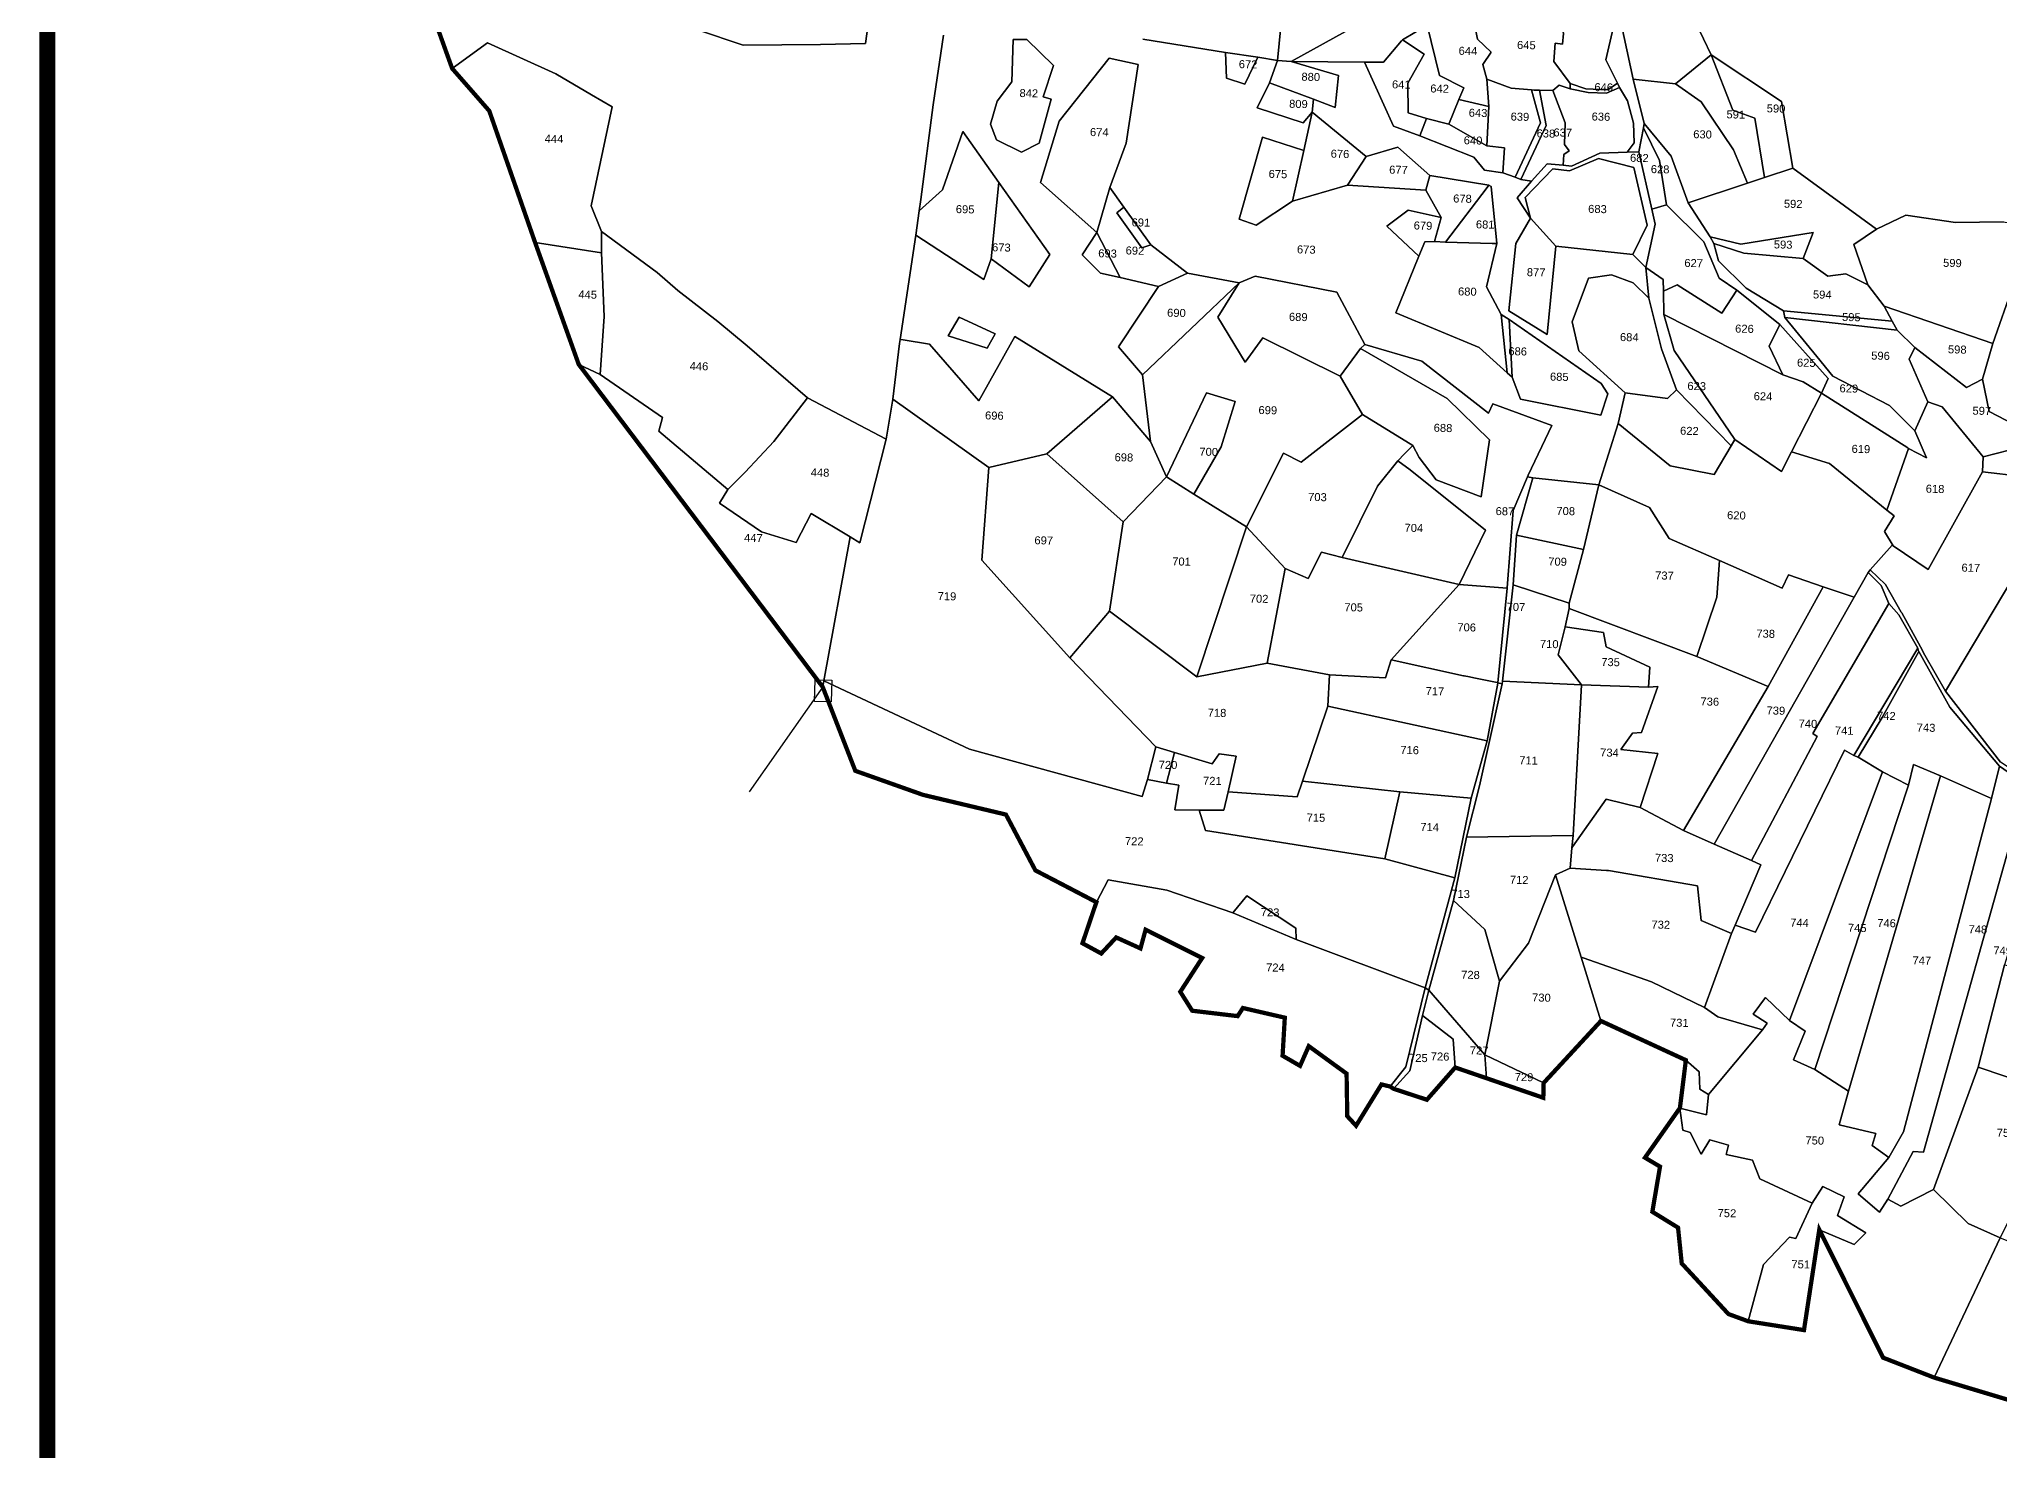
# Model space of a CAD drawing. Header units: millimetres. Extents: x 191342 to 235284, y 1600297 to 1616674.
# Drawn here: x 191342 to 195018, y 1603958 to 1606604 of the extents above; entities that cross this region are included whole.
import ezdxf

# ---------------------------------------------------------------- set-up
doc = ezdxf.new("R2010")
doc.units = ezdxf.units.MM
doc.header["$LTSCALE"] = 15
doc.linetypes.add('HIDDEN2', pattern=[0.1875, 0.125, -0.0625])
for name, color, linetype in [('PLOT', 7, 'Continuous'), ('PLOT NO', 7, 'Continuous'), ('text2', 7, 'Continuous'), ('VILLAGE BOUNDARY STONES', 1, 'Continuous'), ('VILLAGE BOUNDRY', 5, 'Continuous')]:
    doc.layers.add(name, color=color, linetype=linetype)
doc.styles.get("Standard").update_dxf_attribs({"font": 'arial.ttf'})

msp = doc.modelspace()

# ---------------------------------------------------------------- linework, layer by layer
at = {"layer": 'PLOT'}
for points in [[(192820.5, 1606870.7), (192825.4, 1606787.9), (192906.8, 1606711.5), (192891.4, 1606596.1), (192806.5, 1606594.2), (192662, 1606592.8), (192576.1, 1606621.6), (192550.1, 1606702.2), (192707.6, 1606762.7), (192778, 1606883.6), (192820.5, 1606870.7)], [(192820.5, 1606870.7), (192825.4, 1606787.9), (192906.8, 1606711.5), (192891.4, 1606596.1), (192806.5, 1606594.2), (192662, 1606592.8), (192576.1, 1606621.6), (192550.1, 1606702.2), (192707.6, 1606762.7), (192778, 1606883.6), (192820.5, 1606870.7)], [(194258.1, 1606719.7), (194270.9, 1606758.3), (194266, 1606793.5), (194278.5, 1606792.3), (194280.1, 1606804.3), (194270.2, 1606811.2), (194275, 1606823.8), (194329.6, 1606833.4), (194376.4, 1606830.1), (194468.9, 1606711.9), (194433.7, 1606664.8), (194476.9, 1606575), (194409.7, 1606520.5), (194330.2, 1606529.3), (194301.4, 1606662.3), (194258.1, 1606719.7)], [(194064.5, 1606763.6), (194064.5, 1606763.6), (194068.5, 1606786.1), (194081, 1606769), (194195.1, 1606757.6), (194258.1, 1606719.7), (194301.4, 1606662.3), (194330.2, 1606529.3), (194350.8, 1606446.1), (194349.7, 1606437.9), (194340.8, 1606393.1), (194319.4, 1606392.4), (194332.5, 1606410.1), (194330.9, 1606447), (194319.7, 1606488.6), (194304.8, 1606514), (194301.2, 1606521.6), (194279.4, 1606565.5), (194292.9, 1606624.7), (194281.1, 1606664.8), (194228.3, 1606722), (194191.3, 1606743.6), (194104.1, 1606751.1), (194064.5, 1606763.6)], [(194212.6, 1606521.2), (194182, 1606562.6), (194184, 1606596.8), (194197.7, 1606595), (194200, 1606614.9), (194193.4, 1606647.3), (194172.1, 1606654.3), (194167.1, 1606631.9), (194102.7, 1606645.6), (194045, 1606691.9), (194042.3, 1606710.1), (194064.5, 1606763.6), (194104.1, 1606751.1), (194191.3, 1606743.6), (194228.3, 1606722), (194281.1, 1606664.8), (194292.9, 1606624.7), (194279.4, 1606565.5), (194301.2, 1606521.6), (194282.8, 1606509.1), (194241.7, 1606511.4), (194212.6, 1606521.2)], [(193663.8, 1606564.1), (193673.9, 1606666.4), (193634, 1606681), (193632.8, 1606702.3), (193667.6, 1606731.6), (193799.3, 1606677), (193809.2, 1606628.9), (193689.2, 1606562.5), (193663.8, 1606564.1)], [(194003.8, 1606491), (194012.9, 1606512.8), (193967.4, 1606536.4), (193944.4, 1606630.3), (194005.5, 1606668.5), (194028, 1606656), (194038.5, 1606604.2), (194063.9, 1606579.9), (194048.5, 1606556.7), (194056.1, 1606529.1), (194059.6, 1606478.2), (194003.8, 1606491)], [(194056.1, 1606529.1), (194048.5, 1606556.7), (194063.9, 1606579.9), (194038.5, 1606604.2), (194028, 1606656), (194045, 1606691.9), (194102.7, 1606645.6), (194167.1, 1606631.9), (194172.1, 1606654.3), (194193.4, 1606647.3), (194200, 1606614.9), (194197.7, 1606595), (194184, 1606596.8), (194182, 1606562.6), (194212.6, 1606521.2), (194212.1, 1606511.5), (194191.4, 1606518.2), (194179.8, 1606508.2), (194154.9, 1606508.8), (194144.9, 1606509), (194139.9, 1606509.3), (194101.9, 1606512.2), (194056.1, 1606529.1)], [(193898.1, 1606602.8), (193944.4, 1606630.3), (193967.4, 1606536.4), (194012.9, 1606512.8), (194003.8, 1606491), (193984.6, 1606445), (193942.9, 1606455.6), (193908.7, 1606466.1), (193908.2, 1606522), (193938.4, 1606576.4), (193898.1, 1606602.8)], [(192396, 1606243.5), (192396.4, 1606203.7), (192271.6, 1606223.2), (192185.7, 1606469.9), (192116.1, 1606549.4), (192182.1, 1606597.7), (192310.7, 1606539.6), (192377.2, 1606499.7), (192416.3, 1606477.5), (192376.9, 1606291.8), (192396, 1606243.5)], [(193168, 1606603.5), (193193.8, 1606603.9), (193243.9, 1606554.9), (193224.5, 1606496.3), (193239.5, 1606492), (193216.9, 1606409.3), (193183.5, 1606392.7), (193136.7, 1606415.7), (193125.2, 1606444.7), (193137.7, 1606487.8), (193165.4, 1606524.4), (193168, 1606603.5)], [(193168, 1606603.5), (193193.8, 1606603.9), (193243.9, 1606554.9), (193224.5, 1606496.3), (193239.5, 1606492), (193216.9, 1606409.3), (193183.5, 1606392.7), (193136.7, 1606415.7), (193125.2, 1606444.7), (193137.7, 1606487.8), (193165.4, 1606524.4), (193168, 1606603.5)], [(193168, 1606603.5), (193165.4, 1606524.4), (193137.7, 1606487.8), (193125.2, 1606444.7), (193136.7, 1606415.7), (193183.5, 1606392.7), (193216.9, 1606409.3), (193239.5, 1606492), (193224.5, 1606496.3), (193243.9, 1606554.9), (193193.8, 1606603.9), (193168, 1606603.5)], [(193826.7, 1606561.1), (193862.4, 1606561.4), (193895.8, 1606601.5), (193898.1, 1606602.8), (193938.4, 1606576.4), (193908.2, 1606522), (193908.7, 1606466.1), (193942.9, 1606455.6), (193930.6, 1606423.4), (193881.3, 1606441.4), (193826.7, 1606561.1)], [(193349.1, 1606326), (193324.9, 1606241.6), (193219.1, 1606335.7), (193254, 1606450.7), (193347.9, 1606568.7), (193402.6, 1606556.8), (193402.6, 1606556.8), (193379.8, 1606409.6), (193349.1, 1606326)], [(193402.6, 1606556.8), (193379.8, 1606409.6), (193349.1, 1606326), (193379.8, 1606409.6), (193402.6, 1606556.8)], [(193402.6, 1606556.8), (193379.8, 1606409.6), (193349.1, 1606326), (193379.8, 1606409.6), (193402.6, 1606556.8)], [(193565.8, 1606579.3), (193626.5, 1606570.5), (193602.1, 1606519.8), (193568.2, 1606531.2), (193565.8, 1606579.3)], [(193663.8, 1606564.1), (193689.2, 1606562.5), (193778.2, 1606536), (193771.5, 1606476.2), (193731.3, 1606491.8), (193648.4, 1606522.7), (193663.8, 1606564.1)], [(194476.9, 1606575), (194517.1, 1606471.3), (194558.3, 1606456.1), (194576.8, 1606345), (194545, 1606334.5), (194518.6, 1606396.7), (194457.7, 1606487.1), (194409.7, 1606520.5), (194476.9, 1606575)], [(194476.9, 1606575), (194608.8, 1606487.4), (194629.9, 1606362.6), (194576.8, 1606345), (194558.3, 1606456.1), (194517.1, 1606471.3), (194476.9, 1606575)], [(193648.4, 1606522.7), (193731.3, 1606491.8), (193728.5, 1606467.5), (193711.5, 1606447.3), (193625.5, 1606475.4), (193648.4, 1606522.7)], [(194059.6, 1606478.2), (194056.1, 1606529.1), (194101.9, 1606512.2), (194139.9, 1606509.3), (194156.5, 1606447.7), (194109.3, 1606345.9), (194086.3, 1606353.9), (194088.9, 1606400.4), (194056.3, 1606404.1), (194059.6, 1606478.2)], [(194319.4, 1606392.4), (194267.8, 1606390.8), (194214.9, 1606366.3), (194199, 1606367.9), (194200.5, 1606387.9), (194210.6, 1606394.8), (194201.4, 1606406.7), (194203, 1606447.6), (194179.8, 1606508.2), (194191.4, 1606518.2), (194212.1, 1606511.5), (194245.9, 1606504.3), (194280.3, 1606503.2), (194304.8, 1606514), (194319.7, 1606488.6), (194330.9, 1606447), (194332.5, 1606410.1), (194319.4, 1606392.4)], [(194212.1, 1606511.5), (194212.6, 1606521.2), (194241.7, 1606511.4), (194282.8, 1606509.1), (194301.2, 1606521.6), (194304.8, 1606514), (194280.3, 1606503.2), (194245.9, 1606504.3), (194212.1, 1606511.5)], [(194409.7, 1606520.5), (194457.7, 1606487.1), (194518.6, 1606396.7), (194545, 1606334.5), (194433.5, 1606297.5), (194402, 1606385), (194350.8, 1606446.1), (194330.2, 1606529.3), (194409.7, 1606520.5)], [(193984.6, 1606445), (194003.8, 1606491), (194059.6, 1606478.2), (194056.3, 1606404.1), (193984.6, 1606445)], [(194139.9, 1606509.3), (194144.9, 1606509), (194154.9, 1606508.8), (194167.6, 1606442.7), (194120, 1606341.5), (194109.3, 1606345.9), (194156.5, 1606447.7), (194139.9, 1606509.3)], [(194154.9, 1606508.8), (194179.8, 1606508.2), (194203, 1606447.6), (194201.4, 1606406.7), (194210.6, 1606394.8), (194200.5, 1606387.9), (194199, 1606367.9), (194168.9, 1606370.9), (194140.1, 1606338), (194120, 1606341.5), (194167.6, 1606442.7), (194154.9, 1606508.8)], [(193691.9, 1606300.7), (193712.8, 1606395.9), (193728.5, 1606467.5), (193829.9, 1606384.3), (193794.6, 1606330.9), (193691.9, 1606300.7)], [(193930.6, 1606423.4), (193942.9, 1606455.6), (193984.6, 1606445), (194056.3, 1606404.1), (194088.9, 1606400.4), (194086.3, 1606353.9), (194051.4, 1606358.6), (194032, 1606383.4), (193930.6, 1606423.4)], [(194846.8, 1605837.1), (194845.3, 1605838.1), (194683.6, 1605940.6), (194695.8, 1605967.9), (194605.6, 1606069.1), (194524.6, 1606134), (194491.5, 1606156), (194462.9, 1606224.4), (194393.1, 1606293.7), (194379.7, 1606377), (194349.7, 1606437.9), (194350.8, 1606446.1), (194402, 1606385), (194433.5, 1606297.5), (194475.1, 1606234), (194481.4, 1606221.3), (194490.7, 1606189), (194542.5, 1606137.3), (194612.3, 1606094.9), (194614.6, 1606082.5), (194675.1, 1606009.1), (194704.6, 1605972.8), (194811.3, 1605917.8), (194858.4, 1605870.1), (194880.2, 1605819.4), (194846.8, 1605837.1)], [(193126.9, 1606192.3), (193113.2, 1606153.6), (192985.6, 1606237), (192992, 1606282.8), (193035.3, 1606322.1), (193073.8, 1606431.1), (193140.8, 1606335.4), (193126.9, 1606192.3)], [(193126.9, 1606192.3), (193113.2, 1606153.6), (192985.6, 1606237), (192992, 1606282.8), (193035.3, 1606322.1), (193073.8, 1606431.1), (193140.8, 1606335.4), (193126.9, 1606192.3)], [(193712.8, 1606395.9), (193691.9, 1606300.7), (193623.4, 1606255.6), (193591.8, 1606267), (193635.5, 1606420.4), (193712.8, 1606395.9)], [(194393.1, 1606293.7), (194365.6, 1606285.9), (194340.8, 1606393.1), (194349.7, 1606437.9), (194379.7, 1606377), (194393.1, 1606293.7)], [(193794.6, 1606330.9), (193829.9, 1606384.3), (193889.1, 1606401.9), (193949.3, 1606348.6), (193941.9, 1606321), (193794.6, 1606330.9)], [(194365.6, 1606285.9), (194371.9, 1606257.4), (194354.4, 1606176.4), (194329.9, 1606200.8), (194356.4, 1606255.7), (194331.7, 1606363.5), (194265.3, 1606380.6), (194211.2, 1606357.4), (194179.9, 1606361.3), (194128.1, 1606307.5), (194138.2, 1606268.7), (194112.7, 1606306.6), (194140.1, 1606338), (194168.9, 1606370.9), (194199, 1606367.9), (194214.9, 1606366.3), (194267.8, 1606390.8), (194319.4, 1606392.4), (194340.8, 1606393.1), (194365.6, 1606285.9)], [(194185.6, 1606216.1), (194138.2, 1606268.7), (194128.1, 1606307.5), (194179.9, 1606361.3), (194211.2, 1606357.4), (194265.3, 1606380.6), (194331.7, 1606363.5), (194356.4, 1606255.7), (194329.9, 1606200.8), (194185.6, 1606216.1)], [(193140.8, 1606335.4), (193236.5, 1606200.8), (193198.2, 1606140.2), (193126.9, 1606192.3), (193140.8, 1606335.4)], [(193140.8, 1606335.4), (193236.5, 1606200.8), (193198.2, 1606140.2), (193126.9, 1606192.3), (193140.8, 1606335.4)], [(193957.7, 1606224.9), (193970.2, 1606270.1), (193941.9, 1606321), (193949.3, 1606348.6), (194060, 1606330.5), (194056.6, 1606326), (193978.5, 1606223.6), (193957.7, 1606224.9)], [(194629.9, 1606362.6), (194786.4, 1606248.1), (194744.2, 1606219.3), (194770.5, 1606144), (194728.9, 1606164.3), (194695.4, 1606160), (194649.1, 1606193), (194667.8, 1606241.6), (194532.4, 1606219.9), (194475.1, 1606234), (194433.5, 1606297.5), (194545, 1606334.5), (194576.8, 1606345), (194629.9, 1606362.6)], [(193494.9, 1606165.5), (193440.5, 1606140.8), (193368.6, 1606157.7), (193324.9, 1606241.6), (193349.1, 1606326), (193375.2, 1606289.5), (193362.4, 1606278.8), (193409.5, 1606213.2), (193425.9, 1606218.8), (193494.9, 1606165.5)], [(193978.5, 1606223.6), (194056.6, 1606326), (194060, 1606330.5), (194064.2, 1606328.3), (194075, 1606221.1), (194066, 1606221.5), (193978.5, 1606223.6)], [(193425.9, 1606218.8), (193409.5, 1606213.2), (193362.4, 1606278.8), (193375.2, 1606289.5), (193425.9, 1606218.8)], [(193970.2, 1606270.1), (193957.7, 1606224.9), (193939.6, 1606224.5), (193928.3, 1606197.4), (193868.3, 1606254), (193908.5, 1606283.8), (193970.2, 1606270.1)], [(194138.2, 1606268.7), (194185.6, 1606216.1), (194169.5, 1606050.6), (194097.2, 1606094.9), (194110.4, 1606221), (194138.2, 1606268.7)], [(194524.6, 1606134), (194496.8, 1606090.7), (194412.9, 1606143.9), (194387.3, 1606131.9), (194386.8, 1606153.6), (194354.4, 1606176.4), (194371.9, 1606257.4), (194365.6, 1606285.9), (194393.1, 1606293.7), (194462.9, 1606224.4), (194491.5, 1606156), (194524.6, 1606134)], [(194786.4, 1606248.1), (194841.6, 1606274.1), (194934.6, 1606260.5), (195024.6, 1606262.1), (195081.2, 1606251.1), (195004.7, 1606033.6), (194801, 1606103.9), (194770.5, 1606144), (194744.2, 1606219.3), (194786.4, 1606248.1)], [(192396.4, 1606203.7), (192401, 1606084.4), (192393.9, 1605975.8), (192353.4, 1605994.6), (192353.4, 1605994.6), (192271.6, 1606223.2), (192396.4, 1606203.7)], [(192393.9, 1605975.8), (192401, 1606084.4), (192396.4, 1606203.7), (192396, 1606243.5), (192500.6, 1606166.8), (192539.5, 1606132.9), (192614, 1606074.8), (192669.4, 1606029.5), (192782.1, 1605932.1), (192719.4, 1605850), (192665.8, 1605792.3), (192633.1, 1605759.9), (192503.8, 1605869.4), (192510.8, 1605894.9), (192393.9, 1605975.8)], [(193324.9, 1606241.6), (193368.6, 1606157.7), (193331.5, 1606165.6), (193297.5, 1606200), (193324.9, 1606241.6)], [(193928.3, 1606197.4), (193939.6, 1606224.5), (193957.7, 1606224.9), (193978.5, 1606223.6), (194066, 1606221.5), (194075, 1606221.1), (194055.3, 1606139.9), (194083.1, 1606088.4), (194094.2, 1605978.8), (194041.4, 1606026.5), (193885.4, 1606091.1), (193928.3, 1606197.4)], [(194475.1, 1606234), (194532.4, 1606219.9), (194667.8, 1606241.6), (194649.1, 1606193), (194538, 1606203.4), (194481.4, 1606221.3), (194475.1, 1606234)], [(195297, 1605978.5), (195259, 1605933.6), (195227.4, 1605893.7), (195153.9, 1605847.7), (195066.4, 1605885), (195061.8, 1605873.2), (194998.2, 1605906.4), (194985.2, 1605967.1), (195004.7, 1606033.6), (195081.2, 1606251.1), (195140.9, 1606240.8), (195197.3, 1606195.8), (195212.5, 1606147.6), (195109.8, 1606135.4), (195244.4, 1606054.9), (195248.7, 1606052.8), (195297, 1605978.5)], [(194481.4, 1606221.3), (194538, 1606203.4), (194649.1, 1606193), (194695.4, 1606160), (194728.9, 1606164.3), (194770.5, 1606144), (194801, 1606103.9), (194816.1, 1606075.9), (194612.3, 1606094.9), (194542.5, 1606137.3), (194490.7, 1606189), (194481.4, 1606221.3)], [(193591.6, 1606147.3), (193410.5, 1605974.8), (193365.6, 1606027.4), (193440.5, 1606140.8), (193494.9, 1606165.5), (193591.6, 1606147.3)], [(193819.2, 1606024.5), (193781, 1605972.7), (193636.4, 1606044.5), (193603.1, 1605998.8), (193551.9, 1606083.4), (193591.6, 1606147.3), (193621.9, 1606160.3), (193774.6, 1606129.7), (193827.4, 1606032), (193819.2, 1606024.5)], [(194411.7, 1605947.1), (194394.9, 1605930.7), (194315.6, 1605941.2), (194228.3, 1606019.7), (194216.1, 1606074.4), (194246.4, 1606156.4), (194289.9, 1606162.3), (194330.7, 1606147.6), (194359.8, 1606118.9), (194383.8, 1606024), (194411.7, 1605947.1)], [(194388.2, 1606088.1), (194407.5, 1606020.8), (194521.1, 1605854), (194514.1, 1605842.1), (194411.7, 1605947.1), (194383.8, 1606024), (194359.8, 1606118.9), (194354.4, 1606176.4), (194386.8, 1606153.6), (194387.3, 1606131.9), (194388.2, 1606088.1)], [(193455.7, 1605784), (193425.4, 1605850.3), (193410.5, 1605974.8), (193591.6, 1606147.3), (193551.9, 1606083.4), (193603.1, 1605998.8), (193636.4, 1606044.5), (193781, 1605972.7), (193823.1, 1605900.5), (193707.9, 1605811.3), (193674.7, 1605828.1), (193605.6, 1605690.2), (193506.6, 1605751.2), (193557.8, 1605839.9), (193557.8, 1605839.9), (193584.2, 1605925.2), (193530.5, 1605941.3), (193455.7, 1605784)], [(194611.3, 1605974.7), (194388.2, 1606088.1), (194387.3, 1606131.9), (194412.9, 1606143.9), (194496.8, 1606090.7), (194524.6, 1606134), (194605.6, 1606069.1), (194585.2, 1606028.9), (194611.3, 1605974.7)], [(193066.8, 1606083), (193134, 1606051.9), (193119.3, 1606024.7), (193046.4, 1606048.1), (193066.8, 1606083)], [(193066.8, 1606083), (193134, 1606051.9), (193119.3, 1606024.7), (193046.4, 1606048.1), (193066.8, 1606083)], [(193066.8, 1606083), (193046.4, 1606048.1), (193119.3, 1606024.7), (193134, 1606051.9), (193066.8, 1606083)], [(194103.4, 1605970.5), (194094.2, 1605978.8), (194083.1, 1606088.4), (194097.7, 1606079), (194103.4, 1605970.5)], [(194103.4, 1605970.5), (194094.2, 1605978.8), (194083.1, 1606088.4), (194097.7, 1606079), (194103.4, 1605970.5)], [(194097.7, 1606079), (194270.6, 1605958.9), (194283, 1605939.1), (194270.1, 1605899.1), (194118.9, 1605929.1), (194103.4, 1605970.5), (194097.7, 1606079)], [(194683.6, 1605940.6), (194627.4, 1605830.9), (194608.4, 1605793.9), (194521.1, 1605854), (194407.5, 1606020.8), (194388.2, 1606088.1), (194611.3, 1605974.7), (194649.4, 1605962.1), (194683.6, 1605940.6)], [(194816.1, 1606075.9), (194825.3, 1606058.8), (194614.6, 1606082.5), (194612.3, 1606094.9), (194816.1, 1606075.9)], [(194858.3, 1606026.3), (194848.1, 1606004.3), (194882.8, 1605924.5), (194858.4, 1605870.1), (194811.3, 1605917.8), (194704.6, 1605972.8), (194675.1, 1606009.1), (194614.6, 1606082.5), (194825.3, 1606058.8), (194858.3, 1606026.3)], [(195004.7, 1606033.6), (195004.7, 1606033.6), (194985.2, 1605967.1), (194955.5, 1605951.3), (194858.3, 1606026.3), (194825.3, 1606058.8), (194816.1, 1606075.9), (194801, 1606103.9), (195004.7, 1606033.6)], [(193122.4, 1605801.4), (192942.1, 1605929.4), (192955.1, 1606033.7), (192956.1, 1606041.5), (192962, 1606040.5), (193011, 1606032.6), (193103.4, 1605926.2), (193170.9, 1606046.9), (193354.4, 1605933.8), (193231, 1605826.9), (193122.4, 1605801.4)], [(194683.6, 1605940.6), (194649.4, 1605962.1), (194611.3, 1605974.7), (194585.2, 1606028.9), (194605.6, 1606069.1), (194695.8, 1605967.9), (194683.6, 1605940.6)], [(193823.1, 1605900.5), (193781, 1605972.7), (193781, 1605972.7), (193819.2, 1606024.5), (193982, 1605930.5), (194060.9, 1605853.3), (194045.4, 1605746), (193961.2, 1605778.2), (193929.5, 1605820.1), (193917.2, 1605842.8), (193823.1, 1605900.5)], [(194094.2, 1605575.8), (194094.1, 1605574.9), (194004.2, 1605581.8), (194053.8, 1605683.6), (193912.6, 1605797.1), (193888.9, 1605813.7), (193902, 1605827.1), (193917.2, 1605842.8), (193929.5, 1605820.1), (193961.2, 1605778.2), (194045.4, 1605746), (194060.9, 1605853.3), (193982, 1605930.5), (193819.2, 1606024.5), (193827.4, 1606032), (193934, 1606000.6), (194059.1, 1605903.3), (194067.5, 1605920.8), (194178, 1605879.8), (194133.3, 1605786.8), (194132.1, 1605784), (194105.5, 1605720.8), (194094.2, 1605575.8)], [(194986.7, 1605821.5), (194986.7, 1605821.5), (194910.1, 1605914.9), (194882.8, 1605924.5), (194848.1, 1606004.3), (194858.3, 1606026.3), (194955.5, 1605951.3), (194985.2, 1605967.1), (194998.2, 1605906.4), (195061.8, 1605873.2), (195035.5, 1605834.5), (195035.7, 1605833.9), (194986.7, 1605821.5)], [(192353.4, 1605994.6), (192393.9, 1605975.8), (192510.8, 1605894.9), (192503.8, 1605869.4), (192633.1, 1605759.9), (192617.2, 1605734.2), (192696.2, 1605680.7), (192761.1, 1605660.5), (192789.4, 1605714.7), (192862.1, 1605671.2), (192813, 1605401.1), (192813, 1605401.1), (192810.9, 1605389.7), (192810.9, 1605389.7), (192353.4, 1605994.6)], [(192930.1, 1605854.1), (192880.7, 1605660.1), (192880.7, 1605660.1), (192862.1, 1605671.2), (192789.4, 1605714.7), (192761.1, 1605660.5), (192696.2, 1605680.7), (192617.2, 1605734.2), (192633.1, 1605759.9), (192665.8, 1605792.3), (192719.4, 1605850), (192782.1, 1605932.1), (192930.1, 1605854.1)], [(193419.6, 1605216), (193410.1, 1605184.1), (193086, 1605273.3), (192813, 1605401.1), (192862.1, 1605671.2), (192880.7, 1605660.1), (192930.1, 1605854.1), (192942.1, 1605929.4), (193122.4, 1605801.4), (193109.2, 1605627.7), (193274, 1605444.5), (193435.7, 1605277.8), (193419.6, 1605216)], [(193374.3, 1605699.2), (193231, 1605826.9), (193354.4, 1605933.8), (193425.4, 1605850.3), (193455.7, 1605784), (193374.3, 1605699.2)], [(193455.7, 1605784), (193530.5, 1605941.3), (193584.2, 1605925.2), (193557.8, 1605839.9), (193506.6, 1605751.2), (193455.7, 1605784)], [(194514.1, 1605842.1), (194482.2, 1605788.2), (194399.8, 1605804.2), (194302.1, 1605883.9), (194315.6, 1605941.2), (194394.9, 1605930.7), (194411.7, 1605947.1), (194514.1, 1605842.1)], [(194683.6, 1605940.6), (194845.3, 1605838.1), (194846.8, 1605837.1), (194806, 1605721.5), (194698.5, 1605808.7), (194627.4, 1605830.9), (194683.6, 1605940.6)], [(193784.8, 1605632.4), (193746.4, 1605642.2), (193720.9, 1605592.9), (193677.7, 1605611.7), (193605.6, 1605690.2), (193674.7, 1605828.1), (193707.9, 1605811.3), (193823.1, 1605900.5), (193917.2, 1605842.8), (193902, 1605827.1), (193888.9, 1605813.7), (193850.8, 1605766.5), (193784.8, 1605632.4)], [(194985.4, 1605793.3), (194883.4, 1605609.9), (194818.2, 1605654.1), (194801.4, 1605681.4), (194819.7, 1605710.5), (194806, 1605721.5), (194846.8, 1605837.1), (194880.2, 1605819.4), (194858.4, 1605870.1), (194882.8, 1605924.5), (194910.1, 1605914.9), (194986.7, 1605821.5), (194985.4, 1605793.3)], [(194806, 1605721.5), (194819.7, 1605710.5), (194801.4, 1605681.4), (194818.2, 1605654.1), (194815.9, 1605655.6), (194775, 1605609.1), (194770.9, 1605604.4), (194744.6, 1605557.9), (194686.6, 1605577.6), (194621.6, 1605599.7), (194610.1, 1605575.2), (194492.2, 1605627), (194397.7, 1605668.1), (194360.8, 1605726.1), (194266.1, 1605768.5), (194302.1, 1605883.9), (194399.8, 1605804.2), (194482.2, 1605788.2), (194514.1, 1605842.1), (194521.1, 1605854), (194608.4, 1605793.9), (194627.4, 1605830.9), (194698.5, 1605808.7), (194806, 1605721.5)], [(193274, 1605444.5), (193109.2, 1605627.7), (193122.4, 1605801.4), (193231, 1605826.9), (193374.3, 1605699.2), (193348.3, 1605532.1), (193274, 1605444.5)], [(195087.4, 1605781.9), (195061, 1605784.1), (194985.4, 1605793.3), (194986.7, 1605821.5), (195035.7, 1605833.9), (195039.2, 1605830.4), (195087.4, 1605781.9)], [(193605.6, 1605690.2), (193512.4, 1605408.8), (193348.3, 1605532.1), (193374.3, 1605699.2), (193455.7, 1605784), (193506.6, 1605751.2), (193605.6, 1605690.2)], [(194004.2, 1605581.8), (193784.8, 1605632.4), (193850.8, 1605766.5), (193888.9, 1605813.7), (193912.6, 1605797.1), (194053.8, 1605683.6), (194004.2, 1605581.8)], [(194084.8, 1605395.9), (194076.7, 1605397.6), (194094.1, 1605574.9), (194094.2, 1605575.8), (194105.5, 1605720.8), (194132.1, 1605784), (194142.3, 1605782.1), (194111.8, 1605674.4), (194105.5, 1605581.4), (194085.7, 1605400.7), (194084.8, 1605395.9)], [(194094.2, 1605575.8), (194105.5, 1605720.8), (194132.1, 1605784), (194105.5, 1605720.8), (194094.2, 1605575.8)], [(194094.2, 1605575.8), (194105.5, 1605720.8), (194132.1, 1605784), (194105.5, 1605720.8), (194094.2, 1605575.8)], [(194111.8, 1605674.4), (194142.3, 1605782.1), (194266.1, 1605768.5), (194237.1, 1605647.4), (194111.8, 1605674.4)], [(195061, 1605784.1), (195096.7, 1605684.9), (194915.8, 1605382.1), (194877.5, 1605449.4), (194868.9, 1605465.1), (194834.1, 1605528.5), (194833.2, 1605529.8), (194803.5, 1605581.9), (194775, 1605609.1), (194815.9, 1605655.6), (194818.2, 1605654.1), (194883.4, 1605609.9), (194985.4, 1605793.3), (195061, 1605784.1)], [(194210.5, 1605547), (194237.1, 1605647.4), (194266.1, 1605768.5), (194360.8, 1605726.1), (194397.7, 1605668.1), (194492.2, 1605627), (194487.2, 1605558.4), (194449.9, 1605446.6), (194210.4, 1605537.1), (194210.5, 1605547)], [(193677.7, 1605611.7), (193644.3, 1605434.3), (193512.4, 1605408.8), (193605.6, 1605690.2), (193677.7, 1605611.7)], [(194210.5, 1605547), (194105.5, 1605581.4), (194111.8, 1605674.4), (194237.1, 1605647.4), (194210.5, 1605547)], [(194915.8, 1605382.1), (195096.7, 1605684.9), (195112.9, 1605651.5), (195146.5, 1605638.1), (195152.2, 1605636.3), (195195.1, 1605622), (195211.8, 1605588.4), (195179.9, 1605597.3), (195081.2, 1605441.8), (195198.6, 1605343.5), (195130.7, 1605176.4), (195019.3, 1605248.6), (194915.8, 1605382.1)], [(194004.2, 1605581.8), (193876.8, 1605440.4), (193866.1, 1605406.8), (193761.1, 1605412.6), (193644.3, 1605434.3), (193677.7, 1605611.7), (193720.9, 1605592.9), (193746.4, 1605642.2), (193784.8, 1605632.4), (194004.2, 1605581.8)], [(194492.2, 1605627), (194610.1, 1605575.2), (194621.6, 1605599.7), (194686.6, 1605577.6), (194583.8, 1605390.7), (194449.9, 1605446.6), (194487.2, 1605558.4), (194492.2, 1605627)], [(194809.6, 1605546.1), (194667.3, 1605302.5), (194675.3, 1605296.8), (194552.3, 1605064.2), (194482.6, 1605095.2), (194744.6, 1605557.9), (194770.9, 1605604.4), (194795.3, 1605580.3), (194809.6, 1605546.1)], [(194012.5, 1605410.7), (193876.8, 1605440.4), (194004.2, 1605581.8), (194094.1, 1605574.9), (194076.7, 1605397.6), (194075.3, 1605397.9), (194031.8, 1605406.8), (194023.8, 1605408.5), (194013.8, 1605410.5), (194012.5, 1605410.7)], [(194004.2, 1605581.8), (194094.1, 1605574.9), (194094.2, 1605575.8), (194094.1, 1605574.9), (194004.2, 1605581.8)], [(194004.2, 1605581.8), (194094.1, 1605574.9), (194094.2, 1605575.8), (194094.1, 1605574.9), (194004.2, 1605581.8)], [(194202.9, 1605502.2), (194189.7, 1605449.8), (194233.5, 1605393.9), (194085.7, 1605400.7), (194105.5, 1605581.4), (194210.5, 1605547), (194210.4, 1605537.1), (194202.9, 1605502.2)], [(194686.6, 1605577.6), (194744.6, 1605557.9), (194482.6, 1605095.2), (194425.1, 1605120.5), (194583.8, 1605390.7), (194686.6, 1605577.6)], [(193435.7, 1605277.8), (193274, 1605444.5), (193348.3, 1605532.1), (193512.4, 1605408.8), (193644.3, 1605434.3), (193761.1, 1605412.6), (193758, 1605353.5), (193710.2, 1605213.1), (193700.3, 1605184), (193571.2, 1605193.1), (193586, 1605259.7), (193554.4, 1605264.3), (193541, 1605245.8), (193470.6, 1605266.6), (193435.7, 1605277.8)], [(194425.1, 1605120.5), (194343.3, 1605163.5), (194376.8, 1605264.9), (194307.3, 1605272.3), (194328.9, 1605303), (194345.9, 1605304.5), (194377, 1605390.7), (194359.2, 1605389.1), (194361.4, 1605426.6), (194279.6, 1605464.9), (194274.8, 1605491.8), (194202.9, 1605502.2), (194210.4, 1605537.1), (194449.9, 1605446.6), (194583.8, 1605390.7), (194425.1, 1605120.5)], [(194521.6, 1604942.9), (194570, 1605056.3), (194552.3, 1605064.2), (194675.3, 1605296.8), (194667.3, 1605302.5), (194809.6, 1605546.1), (194828.8, 1605524.7), (194864, 1605462.3), (194744.1, 1605261.5), (194726.4, 1605271.3), (194559.6, 1604929.7), (194521.6, 1604942.9)], [(194233.5, 1605393.9), (194189.7, 1605449.8), (194202.9, 1605502.2), (194274.8, 1605491.8), (194279.6, 1605464.9), (194361.4, 1605426.6), (194359.2, 1605389.1), (194233.5, 1605393.9)], [(194866.1, 1605456), (194806.6, 1605349.1), (194797.4, 1605332.6), (194752, 1605258), (194744.1, 1605261.5), (194864, 1605462.3), (194865.1, 1605458.9), (194866.1, 1605456)], [(195017.1, 1605241), (195002.5, 1605180.8), (194906.7, 1605222.9), (194856.3, 1605244.2), (194846.6, 1605205.9), (194798.1, 1605230.9), (194752, 1605258), (194797.4, 1605332.6), (194806.6, 1605349.1), (194866.1, 1605456), (194924.3, 1605351.6), (195017.1, 1605241)], [(194056.9, 1605288.8), (193758, 1605353.5), (193761.1, 1605412.6), (193866.1, 1605406.8), (193876.8, 1605440.4), (193876.8, 1605440.4), (194012.5, 1605410.7), (194013.8, 1605410.5), (194023.8, 1605408.5), (194031.8, 1605406.8), (194075.3, 1605397.9), (194076.7, 1605397.6), (194076.7, 1605396.7), (194056.9, 1605288.8)], [(193940.6, 1604825.6), (193698.4, 1604916.4), (193698, 1604937.2), (193606.2, 1604998.4), (193580.1, 1604966.4), (193456.2, 1605008.8), (193346.2, 1605028.2), (193324, 1604986.2), (193209.7, 1605045.8), (193154.4, 1605150.5), (192998.8, 1605187.5), (192872, 1605232.5), (192810.9, 1605389.7), (192813, 1605401.1), (193086, 1605273.3), (193410.1, 1605184.1), (193419.6, 1605216), (193455.7, 1605209.5), (193478.4, 1605205.5), (193471, 1605159.1), (193517, 1605158.7), (193528.9, 1605120.8), (193865, 1605067.6), (193996.2, 1605031.8), (193940.6, 1604825.6)], [(193940.6, 1604825.6), (193996.2, 1605031.8), (194026.9, 1605181.4), (194056.9, 1605288.8), (194076.7, 1605396.7), (194076.7, 1605397.6), (194084.8, 1605395.9), (194059.2, 1605279.9), (194042.4, 1605204.1), (194017.9, 1605108.2), (193993.7, 1604989.4), (193947.1, 1604821), (193940.6, 1604825.6)], [(194233.5, 1605393.9), (194217.7, 1605111.4), (194217.7, 1605111.4), (194017.9, 1605108.2), (194042.4, 1605204.1), (194059.2, 1605279.9), (194084.8, 1605395.9), (194085.7, 1605400.7), (194233.5, 1605393.9)], [(194343.3, 1605163.5), (194280.1, 1605179.6), (194216.8, 1605090.3), (194215.5, 1605088.4), (194217.7, 1605111.4), (194233.5, 1605393.9), (194359.2, 1605389.1), (194377, 1605390.7), (194345.9, 1605304.5), (194328.9, 1605303), (194307.3, 1605272.3), (194376.8, 1605264.9), (194343.3, 1605163.5)], [(194026.9, 1605181.4), (193893.1, 1605192.9), (193710.2, 1605213.1), (193758, 1605353.5), (194056.9, 1605288.8), (194026.9, 1605181.4)], [(193455.7, 1605209.5), (193419.6, 1605216), (193435.7, 1605277.8), (193470.6, 1605266.6), (193455.7, 1605209.5)], [(193470.6, 1605266.6), (193541, 1605245.8), (193554.4, 1605264.3), (193586, 1605259.7), (193571.2, 1605193.1), (193562.8, 1605158.6), (193517, 1605158.7), (193471, 1605159.1), (193478.4, 1605205.5), (193455.7, 1605209.5), (193470.6, 1605266.6)], [(194572.9, 1604746.7), (194488.9, 1604771.1), (194464.2, 1604788.5), (194515.1, 1604927.7), (194521.6, 1604942.9), (194559.6, 1604929.7), (194726.4, 1605271.3), (194744.1, 1605261.5), (194752, 1605258), (194798.1, 1605230.9), (194623.6, 1604764.2), (194578.6, 1604807.2), (194555.2, 1604776.1), (194581.4, 1604759.5), (194572.9, 1604746.7)], [(194671.2, 1604672.6), (194631, 1604690.7), (194652.8, 1604744.4), (194623.6, 1604764.2), (194798.1, 1605230.9), (194846.6, 1605205.9), (194671.2, 1604672.6)], [(194846.6, 1605205.9), (194856.3, 1605244.2), (194906.7, 1605222.9), (194734.2, 1604631.7), (194671.2, 1604672.6), (194846.6, 1605205.9)], [(195067.9, 1605206.2), (194874.5, 1604517.6), (194855.6, 1604518.6), (194808.2, 1604429.1), (194792.2, 1604405.2), (194752.3, 1604439.6), (194809.8, 1604507.6), (194837.6, 1604555.9), (195002.5, 1605180.8), (195017.1, 1605241), (195067.9, 1605206.2)], [(193865, 1605067.6), (193528.9, 1605120.8), (193517, 1605158.7), (193562.8, 1605158.6), (193571.2, 1605193.1), (193700.3, 1605184), (193710.2, 1605213.1), (193893.1, 1605192.9), (193865, 1605067.6)], [(193996.2, 1605031.8), (193865, 1605067.6), (193893.1, 1605192.9), (194026.9, 1605181.4), (193996.2, 1605031.8)], [(194906.7, 1605222.9), (195002.5, 1605180.8), (194837.6, 1604555.9), (194809.8, 1604507.6), (194778.8, 1604530.3), (194785.3, 1604552.7), (194716.5, 1604568.5), (194734.2, 1604631.7), (194906.7, 1605222.9)], [(195026.8, 1604868.6), (194977.4, 1604676.7), (194893.3, 1604447.7), (194832, 1604416), (194808.2, 1604429.1), (194855.6, 1604518.6), (194874.5, 1604517.6), (195067.9, 1605206.2), (195119.8, 1605171), (195026.8, 1604868.6)], [(194515.1, 1604927.7), (194457.9, 1604951.8), (194451.3, 1605017), (194283.9, 1605045.5), (194280.2, 1605045.7), (194212.2, 1605050), (194215.5, 1605088.4), (194216.8, 1605090.3), (194280.1, 1605179.6), (194343.3, 1605163.5), (194425.1, 1605120.5), (194482.6, 1605095.2), (194552.3, 1605064.2), (194570, 1605056.3), (194521.6, 1604942.9), (194515.1, 1604927.7)], [(194215.5, 1605088.4), (194212.2, 1605050), (194184.7, 1605037.3), (194133.9, 1604909.3), (194080.1, 1604838.3), (194052.6, 1604934.8), (193993.7, 1604989.4), (194017.9, 1605108.2), (194217.7, 1605111.4), (194215.5, 1605088.4)], [(194365, 1604836.7), (194365, 1604836.7), (194236.4, 1604882.1), (194232.8, 1604883.3), (194184.7, 1605037.3), (194212.2, 1605050), (194280.2, 1605045.7), (194283.9, 1605045.5), (194451.3, 1605017), (194457.9, 1604951.8), (194515.1, 1604927.7), (194464.2, 1604788.5), (194365, 1604836.7)], [(193874.8, 1604640.6), (193858.5, 1604644.5), (193810.9, 1604567.1), (193794.4, 1604585), (193793.1, 1604664.8), (193722.2, 1604716.3), (193705.9, 1604679.3), (193673.1, 1604698.3), (193677.3, 1604769.7), (193598.7, 1604787.8), (193588.9, 1604772.6), (193503.7, 1604782.7), (193481.3, 1604818.2), (193522.3, 1604881.5), (193416.3, 1604934.7), (193406.7, 1604899.5), (193361.2, 1604920.1), (193333.1, 1604890), (193297.9, 1604909.2), (193324, 1604986.2), (193346.2, 1605028.2), (193456.2, 1605008.8), (193580.1, 1604966.4), (193698.4, 1604916.4), (193940.6, 1604825.6), (193904, 1604677.5), (193874.8, 1604640.6)], [(194270, 1604763.5), (194162.6, 1604647.3), (194052.2, 1604700), (194080.1, 1604838.3), (194133.9, 1604909.3), (194184.7, 1605037.3), (194232.8, 1604883.3), (194270, 1604763.5)], [(193580.1, 1604966.4), (193606.2, 1604998.4), (193698, 1604937.2), (193698.4, 1604916.4), (193580.1, 1604966.4)], [(194080.1, 1604838.3), (194052.2, 1604700), (193947.1, 1604821), (193993.7, 1604989.4), (194052.6, 1604934.8), (194080.1, 1604838.3)], [(194572.9, 1604746.7), (194472, 1604625.9), (194455.3, 1604635.9), (194454.4, 1604668.3), (194429.3, 1604690), (194426.6, 1604692.4), (194426.5, 1604691.2), (194308.6, 1604742.2), (194270, 1604763.5), (194232.8, 1604883.3), (194236.4, 1604882.1), (194365, 1604836.7), (194464.2, 1604788.5), (194488.9, 1604771.1), (194572.9, 1604746.7)], [(195116.3, 1604851.6), (195208.5, 1604826.2), (195201.4, 1604783.1), (195131.8, 1604631.6), (195129.4, 1604625.4), (194977.4, 1604676.7), (195026.8, 1604868.6), (195116.3, 1604851.6)], [(193874.8, 1604640.6), (193904, 1604677.5), (193940.6, 1604825.6), (193947.1, 1604821), (193935.3, 1604773.8), (193911.6, 1604669.8), (193881, 1604636.4), (193874.8, 1604640.6)], [(194055.6, 1604656.1), (193996.8, 1604676.3), (193993, 1604729.1), (193935.3, 1604773.8), (193947.1, 1604821), (194052.2, 1604700), (194055.6, 1604656.1)], [(194734.2, 1604631.7), (194716.5, 1604568.5), (194785.3, 1604552.7), (194778.8, 1604530.3), (194809.8, 1604507.6), (194752.3, 1604439.6), (194792.2, 1604405.2), (194808.2, 1604429.1), (194832, 1604416), (194893.3, 1604447.7), (194958.6, 1604383.7), (195018.7, 1604357.1), (194894.9, 1604094.8), (194799, 1604132.2), (194680.9, 1604369.2), (194681.2, 1604371.5), (194745, 1604344.6), (194766.7, 1604366.4), (194766.7, 1604366.4), (194766.7, 1604366.4), (194713.8, 1604398.6), (194726.2, 1604433.8), (194686.2, 1604453.2), (194666.1, 1604421.9), (194567.7, 1604467.3), (194553.9, 1604502.4), (194505.1, 1604513.3), (194509.2, 1604530.7), (194474.3, 1604540.6), (194458, 1604513.7), (194437.4, 1604554.6), (194423.8, 1604558.8), (194418.1, 1604600.3), (194467.7, 1604587.5), (194472, 1604625.9), (194572.9, 1604746.7), (194581.4, 1604759.5), (194555.2, 1604776.1), (194578.6, 1604807.2), (194623.6, 1604764.2), (194652.8, 1604744.4), (194631, 1604690.7), (194671.2, 1604672.6), (194734.2, 1604631.7)], [(193935.3, 1604773.8), (193993, 1604729.1), (193996.8, 1604676.3), (193943.7, 1604615.8), (193881, 1604636.4), (193911.6, 1604669.8), (193935.3, 1604773.8)], [(194162.6, 1604647.3), (194162, 1604619.5), (194055.6, 1604656.1), (194052.2, 1604700), (194162.6, 1604647.3)], [(194472, 1604625.9), (194467.7, 1604587.5), (194418.1, 1604600.3), (194426.5, 1604691.2), (194429.3, 1604690), (194454.4, 1604668.3), (194455.3, 1604635.9), (194472, 1604625.9)], [(194429.3, 1604690), (194426.5, 1604691.2), (194426.6, 1604692.4), (194429.3, 1604690)], [(194429.3, 1604690), (194426.5, 1604691.2), (194426.6, 1604692.4), (194429.3, 1604690)], [(194977.4, 1604676.7), (195129.4, 1604625.4), (195111.2, 1604579.3), (195086.9, 1604495.6), (195018.7, 1604357.1), (194958.6, 1604383.7), (194893.3, 1604447.7), (194977.4, 1604676.7)], [(194418.1, 1604600.3), (194423.8, 1604558.8), (194437.4, 1604554.6), (194458, 1604513.7), (194474.3, 1604540.6), (194509.2, 1604530.7), (194505.1, 1604513.3), (194553.9, 1604502.4), (194567.7, 1604467.3), (194666.1, 1604421.9), (194635.5, 1604355.6), (194623.8, 1604358.3), (194575.1, 1604306.9), (194546.2, 1604200.4), (194509.1, 1604214), (194421.5, 1604308.9), (194414.6, 1604376), (194366.4, 1604405.7), (194380.8, 1604490.4), (194352.6, 1604507.2), (194418.1, 1604600.3)], [(194666.1, 1604421.9), (194686.2, 1604453.2), (194726.2, 1604433.8), (194713.8, 1604398.6), (194766.7, 1604366.4), (194745, 1604344.6), (194681.2, 1604371.5), (194679.4, 1604372.2), (194680.9, 1604369.2), (194650.7, 1604183.9), (194546.2, 1604200.4), (194575.1, 1604306.9), (194623.8, 1604358.3), (194635.5, 1604355.6), (194666.1, 1604421.9)], [(194680.9, 1604369.2), (194679.4, 1604372.2), (194681.2, 1604371.5), (194680.9, 1604369.2)], [(194680.9, 1604369.2), (194679.4, 1604372.2), (194681.2, 1604371.5), (194680.9, 1604369.2)], [(195018.7, 1604357.1), (195131.5, 1604312.6), (195051.7, 1604047.7), (194894.9, 1604094.8), (195018.7, 1604357.1)]]:
    msp.add_lwpolyline(points, close=True, dxfattribs=at)
for points in [[(193037.4, 1606612.1), (193017.8, 1606481), (192995, 1606303.9), (192992, 1606282.8), (192985.6, 1606237), (192956.1, 1606041.5), (192956.1, 1606041.5), (192955.1, 1606033.7), (192942.1, 1605929.4), (192930.1, 1605854.1), (192782.1, 1605932.1), (192669.4, 1606029.5), (192614, 1606074.8), (192539.5, 1606132.9), (192500.6, 1606166.8), (192396, 1606243.5), (192376.9, 1606291.8), (192416.3, 1606477.5), (192377.2, 1606499.7), (192310.7, 1606539.6), (192182.1, 1606597.7), (192116.1, 1606549.4), (192027.5, 1606795.8)], [(192576.1, 1606621.6), (192662, 1606592.8), (192806.5, 1606594.2), (192891.4, 1606596.1), (192906.8, 1606711.5)], [(193673.9, 1606666.4), (193663.8, 1606564.1), (193626.5, 1606570.5), (193565.8, 1606579.3), (193411.1, 1606604.6)], [(195024.6, 1606262.1), (194934.6, 1606260.5), (194841.6, 1606274.1), (194786.4, 1606248.1), (194629.9, 1606362.6), (194608.8, 1606487.4), (194476.9, 1606575), (194433.7, 1606664.8)], [(193944.4, 1606630.3), (193898.1, 1606602.8), (193895.8, 1606601.5), (193862.4, 1606561.4), (193826.7, 1606561.1), (193689.2, 1606562.5), (193689.2, 1606562.5), (193809.2, 1606628.9)], [(193411.1, 1606604.6), (193565.8, 1606579.3), (193568.2, 1606531.2), (193602.1, 1606519.8), (193626.5, 1606570.5), (193663.8, 1606564.1), (193648.4, 1606522.7), (193625.5, 1606475.4), (193711.5, 1606447.3), (193728.5, 1606467.5), (193712.8, 1606395.9), (193635.5, 1606420.4), (193591.8, 1606267), (193623.4, 1606255.6), (193691.9, 1606300.7), (193794.6, 1606330.9), (193941.9, 1606321), (193970.2, 1606270.1), (193908.5, 1606283.8), (193868.3, 1606254), (193928.3, 1606197.4), (193885.4, 1606091.1), (194041.4, 1606026.5), (194094.2, 1605978.8), (194103.4, 1605970.5), (194118.9, 1605929.1), (194270.1, 1605899.1), (194283, 1605939.1), (194270.6, 1605958.9), (194097.7, 1606079), (194083.1, 1606088.4), (194055.3, 1606139.9), (194075, 1606221.1), (194075, 1606221.1), (194064.2, 1606328.3), (194060, 1606330.5), (193949.3, 1606348.6), (193889.1, 1606401.9), (193829.9, 1606384.3), (193728.5, 1606467.5), (193731.3, 1606491.8), (193771.5, 1606476.2), (193778.2, 1606536), (193689.2, 1606562.5), (193826.7, 1606561.1), (193881.3, 1606441.4), (193930.6, 1606423.4), (194032, 1606383.4), (194051.4, 1606358.6), (194086.3, 1606353.9), (194109.3, 1606345.9), (194120, 1606341.5), (194140.1, 1606338), (194112.7, 1606306.6), (194138.2, 1606268.7), (194110.4, 1606221), (194097.2, 1606094.9), (194169.5, 1606050.6), (194185.6, 1606216.1), (194329.9, 1606200.8), (194354.4, 1606176.4), (194359.8, 1606118.9), (194330.7, 1606147.6), (194289.9, 1606162.3), (194246.4, 1606156.4), (194216.1, 1606074.4), (194228.3, 1606019.7), (194315.6, 1605941.2), (194302.1, 1605883.9), (194266.1, 1605768.5), (194142.3, 1605782.1), (194132.1, 1605784), (194133.3, 1605786.8), (194178, 1605879.8), (194067.5, 1605920.8), (194059.1, 1605903.3), (193934, 1606000.6), (193827.4, 1606032), (193774.6, 1606129.7), (193621.9, 1606160.3), (193591.6, 1606147.3), (193494.9, 1606165.5), (193425.9, 1606218.8), (193375.2, 1606289.5), (193349.1, 1606326), (193379.8, 1606409.6), (193402.6, 1606556.8), (193347.9, 1606568.7), (193254, 1606450.7), (193219.1, 1606335.7), (193324.9, 1606241.6), (193297.5, 1606200), (193331.5, 1606165.6), (193368.6, 1606157.7), (193440.5, 1606140.8), (193365.6, 1606027.4), (193410.5, 1605974.8), (193425.4, 1605850.3), (193354.4, 1605933.8), (193170.9, 1606046.9), (193103.4, 1605926.2), (193011, 1606032.6), (192962, 1606040.5), (192956.1, 1606041.5), (192956.1, 1606041.5), (192956.1, 1606041.5), (192985.6, 1606237), (193113.2, 1606153.6), (193126.9, 1606192.3), (193198.2, 1606140.2), (193236.5, 1606200.8), (193140.8, 1606335.4), (193073.8, 1606431.1), (193035.3, 1606322.1), (192992, 1606282.8), (192995, 1606303.9), (193017.8, 1606481), (193037.4, 1606612.1)], [(195067.9, 1605206.2), (195017.1, 1605241), (194924.3, 1605351.6), (194866.1, 1605456), (194865.1, 1605458.9), (194864, 1605462.3), (194864, 1605462.3), (194828.8, 1605524.7), (194809.6, 1605546.1), (194795.3, 1605580.3), (194770.9, 1605604.4), (194775, 1605609.1), (194803.5, 1605581.9), (194803.5, 1605581.9), (194833.2, 1605529.8), (194834.1, 1605528.5), (194868.9, 1605465.1), (194877.5, 1605449.4), (194915.8, 1605382.1), (195019.3, 1605248.6)]]:
    msp.add_lwpolyline(points, dxfattribs=at)
at = {"layer": 'text2', "color": 5, "const_width": 30}
msp.add_lwpolyline([(191356.9, 1613873.6), (202065.7, 1613873.6), (202065.7, 1600312.2), (191356.9, 1600312.2)], close=True, dxfattribs=at)
at = {"layer": 'VILLAGE BOUNDARY STONES', "linetype": 'Continuous'}
msp.add_lwpolyline([(192796.6, 1605403.1), (192827.9, 1605402.4), (192827, 1605361.9), (192795.7, 1605362.6)], close=True, dxfattribs=at)
at = {"layer": 'VILLAGE BOUNDRY', "linetype": 'HIDDEN2', "ltscale": 20, "const_width": 8}
msp.add_lwpolyline([(195051.7, 1604047.7), (194894.9, 1604094.8), (194799, 1604132.2), (194679.4, 1604372.2), (194650.7, 1604183.9), (194546.2, 1604200.4), (194509.1, 1604214), (194421.5, 1604308.9), (194414.6, 1604376), (194366.4, 1604405.7), (194380.8, 1604490.4), (194352.6, 1604507.2), (194418.1, 1604600.3), (194429.3, 1604690), (194270, 1604763.5), (194162.6, 1604647.3), (194162, 1604619.5), (194055.6, 1604656.1), (193996.8, 1604676.3), (193943.7, 1604615.8), (193881, 1604636.4), (193874.8, 1604640.6), (193858.5, 1604644.5), (193810.9, 1604567.1), (193794.4, 1604585), (193793.1, 1604664.8), (193722.2, 1604716.3), (193705.9, 1604679.3), (193673.1, 1604698.3), (193677.3, 1604769.7), (193598.7, 1604787.8), (193588.9, 1604772.6), (193503.7, 1604782.7), (193481.3, 1604818.2), (193522.3, 1604881.5), (193416.3, 1604934.7), (193406.7, 1604899.5), (193361.2, 1604920.1), (193333.1, 1604890), (193297.9, 1604909.2), (193324, 1604986.2), (193209.7, 1605045.8), (193154.4, 1605150.5), (192998.8, 1605187.5), (192872, 1605232.5), (192810.9, 1605389.7), (192353.4, 1605994.6), (192271.6, 1606223.2), (192185.7, 1606469.9), (192116.1, 1606549.4), (192027.5, 1606795.8)], dxfattribs=at)
at = {"layer": 'VILLAGE BOUNDRY', "linetype": 'Continuous'}
msp.add_lwpolyline([(192810.9, 1605389.7), (192672.7, 1605193)], dxfattribs=at)

# ---------------------------------------------------------------- texts
at = {"layer": 'PLOT NO', "color": 7}
for s, p in [('644', (194003, 1606575.2)), ('645', (194112.6, 1606586.1)), ('672', (193590.9, 1606550.1)), ('880', (193708.3, 1606526.5)), ('641', (193878.1, 1606512.2)), ('642', (193949.9, 1606504.5)), ('646', (194257.6, 1606507)), ('842', (193179.7, 1606495.9)), ('809', (193685.2, 1606475.8)), ('590', (194580.7, 1606467.2)), ('643', (194022, 1606459)), ('639', (194100.5, 1606451.8)), ('636', (194252.4, 1606451.9)), ('591', (194505.3, 1606456)), ('444', (192289.4, 1606410.3)), ('674', (193311.8, 1606422.8)), ('640', (194012.6, 1606407.4)), ('638', (194149.2, 1606420.4)), ('637', (194180.8, 1606422.1)), ('630', (194442.9, 1606418.7)), ('676', (193763.2, 1606382.2)), ('682', (194324.4, 1606374.6)), ('675', (193646.8, 1606344.3)), ('677', (193872.8, 1606352.3)), ('628', (194363.4, 1606353.3)), ('678', (193992.8, 1606298.2)), ('592', (194612.9, 1606288.4)), ('695', (193060.3, 1606278.3)), ('691', (193389.9, 1606253.5)), ('679', (193918.8, 1606247.6)), ('681', (194035.4, 1606249.7)), ('683', (194245.9, 1606278.8)), ('673', (193128.3, 1606206.7)), ('593', (194594, 1606212.1)), ('693', (193327.3, 1606195.5)), ('692', (193378.7, 1606200.8)), ('673', (193699.9, 1606202.8)), ('627', (194426.3, 1606177.4)), ('599', (194911.4, 1606177.6)), ('877', (194130.9, 1606160.1)), ('445', (192352.6, 1606118.4)), ('680', (194001.9, 1606124)), ('594', (194667.4, 1606118.3)), ('690', (193456.5, 1606084.1)), ('689', (193684.9, 1606076.4)), ('595', (194721.9, 1606076.1)), ('684', (194305.5, 1606038.4)), ('626', (194521.5, 1606054.3)), ('686', (194096.3, 1606011.9)), ('625', (194637.5, 1605990.5)), ('596', (194776.6, 1606003.7)), ('598', (194920.5, 1606015.4)), ('446', (192561.3, 1605984.1)), ('685', (194174.3, 1605964.2)), ('623', (194432, 1605946.8)), ('624', (194556.3, 1605927.6)), ('629', (194717.2, 1605942.3)), ('696', (193115.1, 1605891.5)), ('699', (193627.8, 1605901.6)), ('597', (194966.5, 1605900.4)), ('688', (193956.3, 1605868.3)), ('622', (194418.3, 1605862.8)), ('698', (193358, 1605813.1)), ('700', (193517, 1605823.5)), ('619', (194739.8, 1605828.8)), ('448', (192788.3, 1605784.6)), ('703', (193720.9, 1605738.7)), ('618', (194878.9, 1605754.1)), ('687', (194072.4, 1605712.1)), ('708', (194186.4, 1605712.4)), ('620', (194506.4, 1605704.4)), ('447', (192663.3, 1605662)), ('697', (193207.7, 1605657.4)), ('704', (193901.6, 1605680.8)), ('701', (193466, 1605617.8)), ('709', (194171.1, 1605617.6)), ('737', (194371.5, 1605591.5)), ('617', (194945.9, 1605606.1)), ('719', (193026.3, 1605552.8)), ('702', (193611.5, 1605548.1)), ('705', (193788.8, 1605531.9)), ('707', (194093, 1605532.6)), ('706', (194000.7, 1605494.4)), ('738', (194561.3, 1605482.5)), ('710', (194155.5, 1605463.1)), ('735', (194270.4, 1605429.2)), ('717', (193941.1, 1605374.6)), ('718', (193532.6, 1605334.2)), ('736', (194456.5, 1605355.2)), ('739', (194580.4, 1605338.3)), ('742', (194787.6, 1605328.4)), ('740', (194640.5, 1605313.7)), ('741', (194708.5, 1605300.7)), ('743', (194862, 1605306.3)), ('716', (193893.8, 1605264.3)), ('734', (194268.4, 1605259.5)), ('720', (193440.7, 1605236.5)), ('711', (194116.6, 1605244.9)), ('721', (193523.8, 1605206.6)), ('715', (193718.1, 1605137.6)), ('714', (193931.3, 1605119.9)), ('722', (193377.4, 1605093.3)), ('733', (194371.1, 1605062)), ('713', (193989.2, 1604994.6)), ('712', (194099.1, 1605020.9)), ('723', (193632.1, 1604960.1)), ('732', (194364.6, 1604936.9)), ('744', (194624.7, 1604940.5)), ('745', (194733, 1604930.8)), ('746', (194787.9, 1604939.8)), ('748', (194959.1, 1604928.1)), ('749', (195005.7, 1604888.4)), ('724', (193642.1, 1604856.5)), ('747', (194854, 1604869.7)), ('728', (194007.8, 1604842.9)), ('730', (194140.8, 1604800.2)), ('731', (194399.3, 1604753)), ('727', (194024, 1604701)), ('725', (193910.1, 1604687)), ('726', (193950.8, 1604689.8)), ('729', (194108.2, 1604651.1)), ('750', (194653.3, 1604532.3)), ('754', (195012, 1604546.6)), ('752', (194488.6, 1604396)), ('751', (194627, 1604300.1))]:
    msp.add_text(s, height=15, rotation=358.7911, dxfattribs=at).set_placement(p)

doc.saveas('drawing.dxf')
